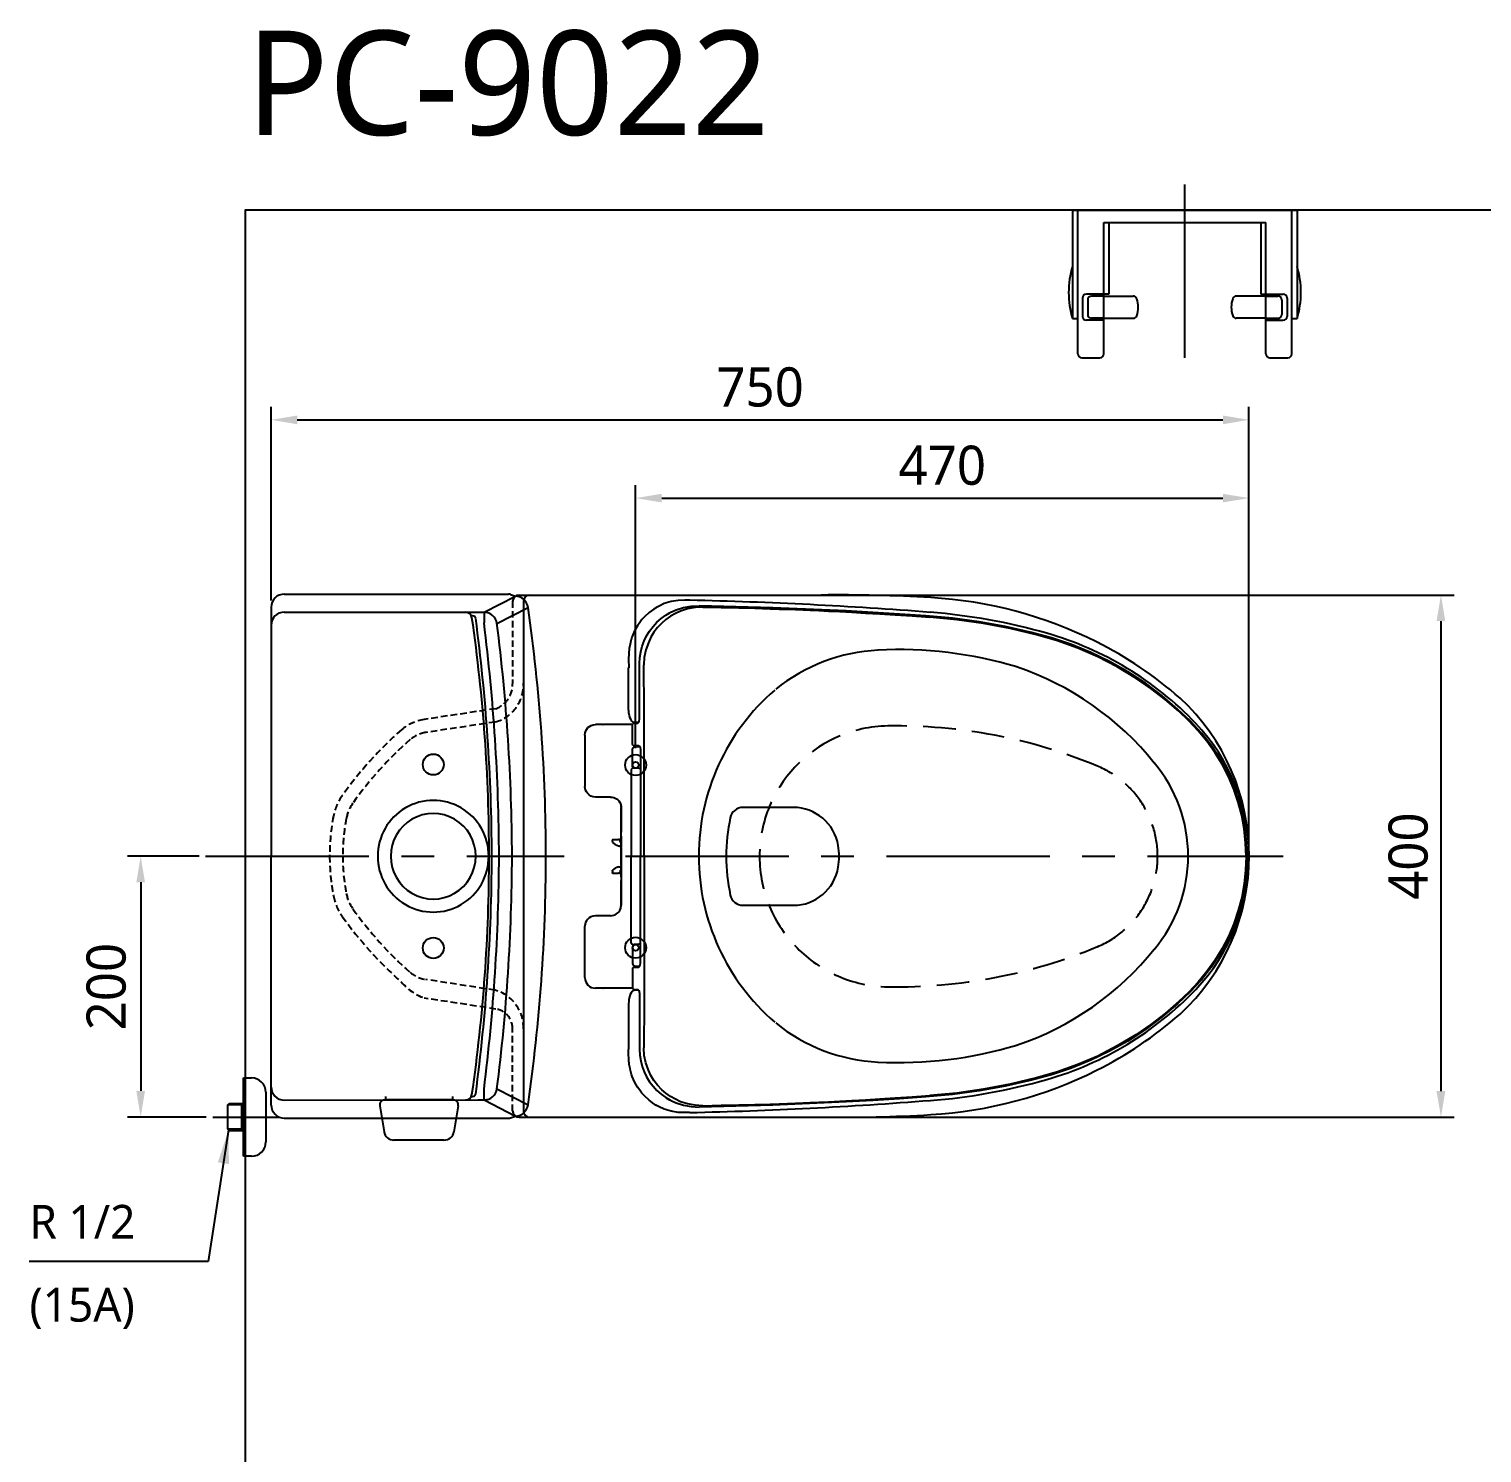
# Model space of a CAD drawing. Extents: x 3038 to 5344, y 55 to 2342.
# Drawn here: x 3141 to 4255, y 1251 to 2342 of the extents above; entities that cross this region are included whole.
import ezdxf

# ---------------------------------------------------------------- set-up
doc = ezdxf.new("R2010")
doc.units = 0
doc.header["$LTSCALE"] = 20
doc.header["$MEASUREMENT"] = 0
doc.linetypes.add('CENTER', pattern=[2, 1.25, -0.25, 0.25, -0.25])
doc.linetypes.add('HIDDEN', pattern=[0.375, 0.25, -0.125])
doc.layers.get('0').update_dxf_attribs({"linetype": 'CONTINUOUS'})
doc.layers.get('DEFPOINTS').update_dxf_attribs({"linetype": 'CONTINUOUS'})
for name, color, linetype in [('1', 1, 'CONTINUOUS'), ('2', 2, 'CONTINUOUS'), ('4', 4, 'CONTINUOUS'), ('6', 6, 'CONTINUOUS'), ('CENTER', 2, 'CENTER'), ('FAUCET', 4, 'CONTINUOUS')]:
    doc.layers.add(name, color=color, linetype=linetype)
doc.styles.add('GHS', font='romans', dxfattribs={"bigfont": 'ghs'})
doc.styles.get("Standard").update_dxf_attribs({"font": 'NanumGothic.ttf'})
doc.dimstyles.new('ISO-25', dxfattribs={"dimtxt": 20, "dimasz": 20, "dimexe": 3, "dimexo": 1, "dimgap": 5, "dimtad": 1, "dimtoh": 1, "dimdec": 0, "dimtxsty": 'Standard', "dimcen": 0, "dimclrd": 3, "dimclre": 3, "dimclrt": 2, "dimadec": 0, "dimazin": 0, "dimtfac": 1, "dimtdec": 0, "dimtmove": 0, "dimatfit": 3, "dimfxl": 0, "dimarcsym": 0})
doc.dimstyles.get("Standard").update_dxf_attribs({"dimtxt": 2.7, "dimasz": 2, "dimexe": 2, "dimexo": 1, "dimgap": 1.5, "dimtad": 1, "dimlfac": 10, "dimzin": 0, "dimdsep": 46, "dimtxsty": 'Standard', "dimcen": 0, "dimclrt": 2, "dimadec": 0, "dimazin": 0, "dimtfac": 1, "dimtofl": 0, "dimtmove": 0, "dimatfit": 3, "dimfxl": 0, "dimtolj": 1, "dimtzin": 0, "dimarcsym": 0})

# ---------------------------------------------------------------- blocks, each defined once
blk = doc.blocks.new('*D33')
at = {"layer": '1', "color": 3, "lineweight": -2}
for p, q in [((3271.8, 1708), (3217, 1708)), ((3227, 1688), (3227, 1528)), ((3277.3, 1508), (3217, 1508))]:
    blk.add_line(p, q, dxfattribs=at)
at = {"layer": '1', "color": 3}
for points in [[(3223.7, 1688), (3230.3, 1688), (3227, 1708)], [(3223.7, 1528), (3230.3, 1528), (3227, 1508)]]:
    blk.add_solid(points, dxfattribs=at)
at = {"layer": 'DEFPOINTS', "color": 0}
for p in [(3276.8, 1708), (3227, 1508), (3282.3, 1508)]:
    blk.add_point(p, dxfattribs=at)
at = {"layer": '1', "color": 2, "insert": (3200.7, 1608), "char_height": 30, "attachment_point": 5, "rotation": 90}
blk.add_mtext('\\A1;200', dxfattribs=at)
blk = doc.blocks.new('*D26')
at = {"layer": '1', "color": 3, "lineweight": -2}
for p, q in [((3606.2, 1790.8), (3606.2, 1992.4)), ((3626.2, 1982.4), (4056.2, 1982.4)), ((4076.2, 1712.8), (4076.2, 1992.4))]:
    blk.add_line(p, q, dxfattribs=at)
at = {"layer": '1', "color": 3}
for points in [[(3626.2, 1985.7), (3626.2, 1979.1), (3606.2, 1982.4)], [(4056.2, 1985.7), (4056.2, 1979.1), (4076.2, 1982.4)]]:
    blk.add_solid(points, dxfattribs=at)
at = {"layer": 'DEFPOINTS', "color": 0}
for p in [(4076.2, 1982.4), (3606.2, 1785.8), (4076.2, 1707.8)]:
    blk.add_point(p, dxfattribs=at)
at = {"layer": '1', "color": 2, "insert": (3841.2, 2007.4), "char_height": 30, "attachment_point": 5}
blk.add_mtext('\\A1;470', dxfattribs=at)
blk = doc.blocks.new('*D31')
at = {"layer": '1', "color": 3, "lineweight": -2}
for p, q in [((3561.1, 1908.1), (4233.3, 1908.1)), ((4223.3, 1888.1), (4223.3, 1527.9)), ((3580, 1507.9), (4233.3, 1507.9))]:
    blk.add_line(p, q, dxfattribs=at)
at = {"layer": '1', "color": 3}
for points in [[(4219.9, 1888.1), (4226.6, 1888.1), (4223.3, 1908.1)], [(4219.9, 1527.9), (4226.6, 1527.9), (4223.3, 1507.9)]]:
    blk.add_solid(points, dxfattribs=at)
at = {"layer": 'DEFPOINTS', "color": 0}
for p in [(3556.1, 1908.1), (3575, 1507.9), (4223.3, 1507.9)]:
    blk.add_point(p, dxfattribs=at)
at = {"layer": '1', "color": 2, "insert": (4198.3, 1708), "char_height": 30, "attachment_point": 5, "rotation": 90}
blk.add_mtext('\\A1;400', dxfattribs=at)
blk = doc.blocks.new('A$C18963F04')
at = {"color": 2, "ltscale": 50}
for p, q in [((80.2, 392.7), (80.2, 392.7)), ((33.5, 308.9), (33.5, 341)), ((13.6, 297.4), (8, 297.4)), ((14.4, 297.4), (13.8, 297.3)), ((36.5, 297.4), (14.4, 297.4)), ((36.4, 282.8), (36.4, 296.9)), ((36.9, 298.2), (40.1, 298.4)), ((38.5, 299), (38.1, 299)), ((38.6, 299), (38.2, 299)), ((0, 289.2), (0, 249.9)), ((0, 289.2), (0, 289.2)), ((36.5, 265.4), (36.5, 278.6)), ((36.9, 281.5), (41.2, 281.3)), ((42.6, 276.3), (42.6, 196.4)), ((35.3, 262.1), (35.3, 196.4)), ((41.4, 263.7), (38.4, 263.9)), ((0, 249.9), (0, 249.9)), ((0, 249.9), (0, 249.9)), ((19.7, 241.9), (8, 241.9)), ((19.7, 241.9), (19.7, 241.9)), ((27.7, 234.1), (27.7, 234.1)), ((27.7, 234.1), (27.7, 215)), ((27.7, 212.5), (27.7, 233.9)), ((27.7, 207.4), (27.7, 212.5)), ((27.7, 207.4), (27.7, 212.5)), ((27.7, 212), (27.7, 211.9)), ((27.7, 211.9), (27.7, 203.6)), ((27.7, 207.1), (27.7, 211.9)), ((21, 208.8), (21, 208.7)), ((21, 207.7), (21, 208.7)), ((21.5, 209.3), (25.7, 209.3)), ((27, 207.7), (27, 208.8)), ((27.2, 204.3), (27.2, 204.3)), ((27.7, 206.7), (27.7, 206.4)), ((27.7, 206.4), (27.7, 206.7)), ((27.7, 201.4), (27.7, 206.2)), ((27.7, 203.6), (27.7, 204.3)), ((27.7, 203.4), (27.7, 203.6)), ((27.7, 203.6), (27.7, 203.4)), ((27.7, 202.9), (27.7, 196.4)), ((27.7, 189.9), (27.7, 196.4)), ((27.7, 191.4), (27.7, 186.6)), ((27.7, 189.4), (27.7, 189.2)), ((27.7, 189.2), (27.7, 189.4)), ((35.3, 130.6), (35.3, 196.4)), ((42.6, 116.5), (42.6, 196.4)), ((507.3, 196.4), (506.6, 196.4)), ((21, 185), (21, 184.1)), ((21, 184), (21, 184.1)), ((21.5, 183.5), (25.7, 183.5)), ((27, 185.1), (27, 184)), ((27.2, 188.5), (27.2, 188.5)), ((27.7, 180.9), (27.7, 189.2)), ((27.7, 189.2), (27.7, 188.5)), ((27.7, 186.1), (27.7, 186.4)), ((27.7, 186.4), (27.7, 186.1)), ((27.7, 185.7), (27.7, 180.9)), ((27.7, 185.4), (27.7, 180.3)), ((27.7, 185.4), (27.7, 180.3)), ((27.7, 180.8), (27.7, 180.9)), ((27.7, 180.3), (27.7, 158.9)), ((27.7, 158.7), (27.7, 177.8)), ((27.7, 158.7), (27.7, 158.7)), ((19.7, 150.9), (8, 150.9)), ((19.7, 150.9), (19.7, 150.9)), ((0, 103.6), (0, 142.9)), ((0, 142.9), (0, 142.9)), ((0, 142.9), (0, 142.9)), ((36.5, 127.4), (36.5, 114.2)), ((41.4, 129.1), (38.4, 128.9)), ((36.9, 111.3), (41.2, 111.5)), ((0, 103.6), (0, 103.6)), ((36.4, 110), (36.4, 95.9)), ((13.6, 95.4), (8, 95.4)), ((14.4, 95.4), (13.8, 95.5)), ((36.5, 95.4), (14.4, 95.4)), ((36.9, 94.6), (40.1, 94.4)), ((38.5, 93.8), (38.1, 93.8)), ((38.6, 93.8), (38.2, 93.8)), ((33.5, 83.8), (33.5, 51.8)), ((80.2, 0.1), (80.2, 0.1))]:
    blk.add_line(p, q, dxfattribs=at)
for points in [[(76.5, 392.8), (71.4, 392.6), (66.1, 391.7), (60.8, 390.1), (56.8, 388.3), (54.4, 387)], [(80.2, 392.7), (76.5, 392.8)], [(76.5, 392.8), (76.5, 392.8), (76.5, 392.8)], [(54.4, 387), (52.9, 386), (49.1, 383.3), (45.6, 380), (43.7, 377.9), (42, 375.6), (40.3, 373.2), (38.1, 369.3), (36.3, 364.9), (36, 364.3), (35.8, 363.5), (35.5, 362.6), (35.2, 361.6), (34.9, 360.4), (34.6, 359), (34, 355.8), (33.6, 352), (33.5, 347.6)], [(41.8, 344.3), (42.1, 348.8), (42.7, 353.2), (43.8, 357.4), (45.3, 361.5), (47.2, 365.4), (49.5, 369.1), (52.2, 372.6), (55.2, 375.8), (58.4, 378.7), (61.9, 381.2), (65, 383)], [(90.3, 387.5), (84.4, 387.2), (78.7, 386.1), (73.2, 384.4), (69.3, 382.6), (65.5, 380.5), (62.1, 378), (58.9, 375.2), (55.7, 371.8), (52.9, 368.2), (50.5, 364.3), (48.6, 360.2), (46.7, 354.6), (45.5, 348.9), (45.2, 343.1)], [(53.1, 386.2), (53.9, 386.7), (54.3, 386.9)], [(62.5, 381.6), (64.9, 383), (65, 383.1)], [(65, 383), (65.8, 383.5), (70, 385.3), (75.4, 387.1), (81.4, 388.2), (87.6, 388.5)], [(507.4, 196.4), (507, 207.1), (505.8, 217.8), (503.8, 228.3), (501.1, 238.6), (497.6, 248.8), (493.4, 258.6), (487.4, 270), (480.4, 280.8), (472.5, 290.9), (463.7, 300.3), (454.4, 309.1), (442.2, 319.5), (429.4, 329.1), (416, 337.9), (402, 345.7), (387.6, 352.7), (372.7, 358.7), (357.5, 363.8), (342.1, 368), (322.1, 372.5), (302, 376.2), (281.7, 378.9), (261.3, 380.7), (240.9, 382.1), (220.5, 383.4), (200.1, 384.5), (143.9, 387), (87.6, 388.5)], [(90.3, 387.5), (104.5, 387.2), (117.9, 386.9), (130.3, 386.6), (141.9, 386.2), (148.8, 386), (155.2, 385.8), (161.4, 385.5), (167.2, 385.3), (172.6, 385.1), (179.2, 384.8), (186.7, 384.4), (195.2, 384), (204.6, 383.5), (214.9, 382.9), (225.9, 382.3), (237.8, 381.5), (250.6, 380.7), (264.3, 379.7)], [(506.6, 196.4), (506.2, 206.9), (505.1, 217.4), (503.2, 227.8), (500.5, 238), (497.1, 248), (493, 257.7), (488.2, 267.1), (482.7, 276.1), (476.6, 284.6), (469.9, 292.7), (462.6, 300.3), (455.1, 307.6), (444.6, 316.7), (433.6, 325.2), (422.1, 333.1), (407.8, 341.7), (393, 349.4), (377.7, 356), (362, 361.6), (346, 366.2), (325.8, 371), (305.4, 374.8), (284.9, 377.8), (264.3, 379.7)], [(33.5, 347.6), (33.6, 341)], [(33.5, 341), (33.5, 341), (33.6, 341)], [(41.8, 303.3), (41.8, 307.9), (41.8, 313.5), (41.8, 320), (41.8, 327.3), (41.8, 335.5), (41.8, 344.3)], [(41.8, 344.3), (41.8, 344.3), (41.8, 344.3)], [(45.3, 274.7), (45.3, 308.9), (45.2, 343.1)], [(38.1, 299), (37.4, 299.1), (36.7, 299.4), (36, 300), (35.3, 301), (34.7, 302.3), (34.1, 304.1), (33.7, 306.3), (33.6, 307.6), (33.5, 309.1)], [(33.5, 309), (33.5, 309), (33.5, 309)], [(33.5, 309), (33.6, 309)], [(40.1, 298.4), (40.5, 298.4), (40.9, 298.8), (41.2, 299.3), (41.5, 300), (41.7, 301.7), (41.8, 303.4)], [(38.6, 299), (38.5, 299)], [(36.5, 278.5), (36.5, 278.5), (36.7, 279.2), (37, 279.7), (37.4, 280.1), (37.7, 280.3), (37.9, 280.4), (38.1, 280.4), (38.3, 280.5), (38.5, 280.5), (38.9, 280.5), (39.5, 280.5), (39.9, 280.6)], [(37.3, 264.1), (36.5, 264), (35.9, 263.6), (35.4, 262.9), (35.3, 262.1)], [(38.4, 263.9), (38.1, 263.9), (37.9, 264), (37.7, 264), (37.5, 264.1), (37.2, 264.2), (36.9, 264.5), (36.6, 264.9), (36.5, 265.4), (36.5, 265.5)], [(42.6, 263.7), (42.5, 263.7), (41.9, 263.7), (41.5, 263.7)], [(21, 207.7), (21, 207.4)], [(25.7, 204.5), (25.8, 204.5), (26.3, 204.4), (26.7, 204.3), (27, 204.3), (27.2, 204.2), (27.2, 204.3)], [(26.5, 209.3), (26.7, 209.3), (26.9, 209.2), (27, 209), (27, 208.9), (27, 208.8), (27, 208.8)], [(27, 207.7), (27, 207.6), (27.1, 207.5), (27.1, 207.4), (27.2, 207.3), (27.2, 207.3)], [(27.2, 207.2), (27.3, 207.2), (27.3, 207.2), (27.4, 207.2)], [(27.2, 204.3), (27.3, 204.3), (27.3, 204.3), (27.4, 204.3), (27.6, 204.3), (27.7, 204.3)], [(27.7, 207.1), (27.6, 207.1), (27.4, 207.1), (27.4, 207.2)], [(27.7, 203.7), (27.7, 203.7), (27.7, 203.6), (27.7, 203.6)], [(27.7, 196.4), (27.7, 198.4), (27.7, 201.4)], [(27.7, 196.4), (27.7, 194.4), (27.7, 191.4)], [(507.4, 196.4), (507, 185.7), (505.8, 175), (503.8, 164.5), (501.1, 154.1), (497.6, 144), (493.4, 134.2), (487.4, 122.8), (480.4, 112), (472.5, 101.9), (463.7, 92.5), (454.4, 83.6), (442.2, 73.3), (429.4, 63.7), (416, 54.9), (402, 47.1), (387.6, 40.1), (372.7, 34.1), (357.5, 29), (342.1, 24.8), (322.1, 20.3), (302, 16.6), (281.7, 13.9), (261.3, 12.1), (240.9, 10.7), (220.5, 9.4), (200.1, 8.3), (143.9, 5.8), (87.6, 4.3)], [(506.6, 196.4), (506.2, 185.9), (505.1, 175.4), (503.2, 165), (500.5, 154.8), (497.1, 144.8), (493, 135.1), (488.2, 125.7), (482.7, 116.7), (476.6, 108.2), (469.9, 100), (462.6, 92.4), (455.1, 85.2), (444.6, 76.1), (433.6, 67.6), (422.1, 59.7), (407.8, 51.1), (393, 43.4), (377.7, 36.8), (362, 31.2), (346, 26.6), (325.8, 21.8), (305.4, 17.9), (284.9, 15), (264.3, 13.1)], [(508.8, 196.4), (508.2, 196.4), (507.5, 196.4), (507.4, 196.4)], [(21, 185), (21, 185.4)], [(25.7, 188.3), (25.8, 188.3), (26.3, 188.4), (26.7, 188.5), (27, 188.5), (27.2, 188.5), (27.2, 188.5)], [(26.5, 183.5), (26.7, 183.5), (26.9, 183.6), (27, 183.8), (27, 183.9), (27, 183.9), (27, 184)], [(27, 185.1), (27, 185.2), (27.1, 185.3), (27.1, 185.4), (27.2, 185.5), (27.2, 185.5)], [(27.2, 188.5), (27.3, 188.5), (27.3, 188.5), (27.4, 188.5), (27.6, 188.5), (27.7, 188.5)], [(27.2, 185.6), (27.3, 185.6), (27.3, 185.6), (27.4, 185.6)], [(27.7, 185.7), (27.6, 185.7), (27.4, 185.7), (27.4, 185.6)], [(27.7, 189.1), (27.7, 189.1), (27.7, 189.2), (27.7, 189.2)], [(37.3, 128.6), (36.5, 128.8), (35.9, 129.2), (35.4, 129.9), (35.3, 130.6)], [(38.4, 128.9), (38.1, 128.9), (37.9, 128.8), (37.7, 128.8), (37.5, 128.7), (37.2, 128.6), (36.9, 128.3), (36.6, 127.9), (36.5, 127.3), (36.5, 127.3)], [(42.6, 129.1), (42.5, 129.1), (41.9, 129.1), (41.5, 129.1)], [(36.5, 114.3), (36.5, 114.3), (36.7, 113.5), (37, 113.1), (37.4, 112.7), (37.7, 112.5), (37.9, 112.4), (38.1, 112.4), (38.3, 112.3), (38.5, 112.3), (38.9, 112.3), (39.5, 112.3), (39.9, 112.2)], [(45.3, 118.1), (45.3, 83.9), (45.2, 49.7)], [(38.1, 93.8), (37.4, 93.7), (36.7, 93.4), (36, 92.8), (35.3, 91.8), (34.7, 90.5), (34.1, 88.7), (33.7, 86.5), (33.6, 85.2), (33.5, 83.7)], [(38.6, 93.8), (38.5, 93.8)], [(40.1, 94.4), (40.5, 94.4), (40.9, 94), (41.2, 93.5), (41.5, 92.8), (41.7, 91.1), (41.8, 89.4)], [(41.8, 89.5), (41.8, 84.9), (41.8, 79.3), (41.8, 72.8), (41.8, 65.5), (41.8, 57.3), (41.8, 48.5)], [(33.5, 83.8), (33.5, 83.8), (33.5, 83.8)], [(33.5, 83.8), (33.6, 83.8)], [(33.5, 45.2), (33.6, 51.8)], [(33.5, 51.8), (33.5, 51.8), (33.6, 51.8)], [(54.4, 5.8), (52.9, 6.8), (49.1, 9.5), (45.6, 12.8), (43.7, 14.9), (42, 17.2), (40.3, 19.6), (38.1, 23.5), (36.3, 27.8), (36, 28.5), (35.8, 29.2), (35.5, 30.2), (35.2, 31.2), (34.9, 32.4), (34.6, 33.8), (34, 37), (33.6, 40.8), (33.5, 45.2)], [(41.8, 48.4), (42.1, 44), (42.7, 39.6), (43.8, 35.4), (45.3, 31.3), (47.2, 27.4), (49.5, 23.7), (52.2, 20.2), (55.2, 17), (58.4, 14.1), (61.9, 11.6), (65, 9.8)], [(41.8, 48.4), (41.8, 48.4), (41.8, 48.4)], [(90.3, 5.3), (84.4, 5.6), (78.7, 6.7), (73.2, 8.4), (69.3, 10.2), (65.5, 12.3), (62.1, 14.8), (58.9, 17.6), (55.7, 21), (52.9, 24.6), (50.5, 28.5), (48.6, 32.5), (46.7, 38.2), (45.5, 43.9), (45.2, 49.7)], [(62.5, 11.2), (64.9, 9.8), (65, 9.7)], [(90.3, 5.3), (104.5, 5.6), (117.9, 5.9), (130.3, 6.2), (141.9, 6.6), (148.8, 6.8), (155.2, 7), (161.4, 7.3), (167.2, 7.5), (172.6, 7.7), (179.2, 8), (186.7, 8.4), (195.2, 8.8), (204.6, 9.3), (214.9, 9.8), (225.9, 10.5), (237.8, 11.3), (250.6, 12.1), (264.3, 13.1)], [(53.1, 6.6), (53.9, 6.1), (54.3, 5.8)], [(76.5, 0), (71.4, 0.2), (66.1, 1.1), (60.8, 2.7), (56.8, 4.5), (54.4, 5.8)], [(65, 9.8), (65.8, 9.3), (70, 7.5), (75.4, 5.7), (81.4, 4.6), (87.6, 4.3)], [(80.2, 0.1), (76.5, 0)], [(76.5, 0), (76.5, 0), (76.5, 0)]]:
    blk.add_lwpolyline(points, dxfattribs=at)
for centre in [(38.8, 266.4), (38.8, 126.4)]:
    blk.add_circle(centre, 2.37, dxfattribs=at)
for centre, radius, start, end in [((8.2, -2874.1), 3267.6, 85.4987, 88.7365), ((8.2, -2874.1), 3267.6, 85.4987, 88.7365), ((228.8, -71), 455.9, 74.0873, 85.4987), ((228.8, -71), 455.9, 74.0873, 85.4987), ((284.2, 123.2), 253.9, 43.6123, 74.0873), ((284.2, 123.2), 253.9, 43.6123, 74.0873), ((361, 196.4), 147.8, 0, 43.6123), ((28.5, 214.9), 10.8, 227.0817, 254.799), ((361, 196.4), 147.8, 316.3877, 0), ((28.5, 177.9), 10.8, 105.201, 132.9183), ((284.2, 269.6), 253.9, 285.9127, 316.3877), ((284.2, 269.6), 253.9, 285.9127, 316.3877), ((228.8, 463.8), 455.9, 274.5013, 285.9127), ((228.8, 463.8), 455.9, 274.5013, 285.9127), ((8.2, 3266.9), 3267.6, 271.2635, 274.5013), ((8.2, 3266.9), 3267.6, 271.2635, 274.5013)]:
    blk.add_arc(centre, radius, start, end, dxfattribs=at)
at = {"color": 2, "linetype": 'HIDDEN', "ltscale": 5}
for centre, radius, start, end in [((233.8, 196.4), 100, 90.9366, 180), ((238.7, -103.6), 400, 67.3618, 90.9366), ((363.8, 196.4), 75, 0, 67.3618), ((233.8, 196.4), 100, 180, 269.0634), ((363.8, 196.4), 75, 292.6382, 0), ((238.7, 496.4), 400, 269.0634, 292.6382)]:
    blk.add_arc(centre, radius, start, end, dxfattribs=at)
at = {"color": 2, "ltscale": 50, "extrusion": (0, 0, -1)}
for centre, major_axis, ratio, start_param, end_param in [((8, 289.4), (4.21, -6.81), 0.99966, 2.124488, 3.694989), ((13.6, 296.9), (0, -0.5), 0.999695, 3.141593, 3.704966), ((47.9, 280.5), (-9, 0), 0.017453, 0.50647, 0.824227), ((41.2, 276.3), (0, -5), 0.284012, 3.158327, 4.711911), ((50.4, 280.4), (-12.7, 0), 0.017453, 0.824211, 0.844948), ((8, 249.9), (0, -8), 0.999848, 1.537628, 1.570811), ((8, 249.9), (0, -8), 0.999848, 0.877805, 1.537628), ((8, 249.9), (0, -8), 0.999848, 0.000015, 0.877805), ((19.7, 233.9), (5.66, 5.66), 0.999695, 5.497925, 6.697438), ((19.7, 233.9), (-7.66, -2.32), 0.999451, 2.752531, 3.435587), ((19.7, 233.9), (5.66, 5.66), 0.999695, 0.414252, 0.785253), ((27.7, 207.4), (0, -0.8), 0.017455, 0.523599, 1.570796), ((21.5, 185.4), (0, -0.5), 0.998838, 1.569846, 2.39245), ((21.5, 184), (0, -0.5), 0.999848, 0, 1.570796), ((25.7, 183.5), (-1.5, 0), 0.017455, 4.13565, 4.712389), ((27.3, 185.2), (0.088, 0.575), 0.246445, 5.145086, 5.272141), ((27.7, 185.4), (0, -0.8), 0.017455, 1.570796, 2.617994)]:
    blk.add_ellipse(centre, major_axis=major_axis, ratio=ratio, start_param=start_param, end_param=end_param, dxfattribs=at)
at = {"color": 2, "ltscale": 50}
for centre, major_axis, ratio, start_param, end_param in [((21.5, 208.8), (0, 0.5), 0.999848, 0, 1.570796), ((21.5, 207.4), (0, 0.5), 0.998838, 1.569846, 2.39245), ((25.7, 209.3), (-1.5, 0), 0.017455, 4.13565, 4.712389), ((27.3, 207.5), (0.088, -0.575), 0.246445, 5.145086, 5.272141), ((27.7, 207.4), (0, 0.8), 0.017455, 1.570796, 2.617994), ((27.7, 185.4), (0, 0.8), 0.017455, 0.523599, 1.570796), ((19.7, 158.9), (5.66, -5.66), 0.999695, 5.497925, 6.697438), ((19.7, 158.9), (-7.66, 2.32), 0.999451, 2.752531, 3.435587), ((19.7, 158.9), (5.66, -5.66), 0.999695, 0.414252, 0.785253), ((8, 142.9), (0, 8), 0.999848, 0.877805, 1.537628), ((8, 142.9), (0, 8), 0.999848, 0.000015, 0.877805), ((8, 142.9), (0, 8), 0.999848, 1.537628, 1.570811), ((47.9, 112.3), (-9, 0), 0.017453, 0.50647, 0.824227), ((41.2, 116.5), (0, 5), 0.284012, 3.158327, 4.711911), ((50.4, 112.4), (-12.7, 0), 0.017453, 0.824211, 0.844948), ((8, 103.4), (4.21, 6.81), 0.99966, 2.124488, 3.694989), ((13.6, 95.9), (0, 0.5), 0.999695, 3.141593, 3.704966)]:
    blk.add_ellipse(centre, major_axis=major_axis, ratio=ratio, start_param=start_param, end_param=end_param, dxfattribs=at)
for points in [[(36.4, 296.9), (36.4, 297), (36.4, 297.3), (36.6, 297.7), (36.8, 298), (36.9, 298.2)], [(36.9, 281.5), (36.8, 281.7), (36.6, 282), (36.4, 282.4), (36.4, 282.7), (36.4, 282.8)], [(36.9, 111.3), (36.8, 111.1), (36.6, 110.8), (36.4, 110.4), (36.4, 110.1), (36.4, 110)], [(36.4, 95.9), (36.4, 95.8), (36.4, 95.5), (36.6, 95.1), (36.8, 94.8), (36.9, 94.6)]]:
    blk.add_open_spline(points, degree=3, dxfattribs=at)
for points, knots in [([(41, 299), (40.8, 299), (39.9, 299), (39.1, 299), (38.6, 299)], [0.742861, 0.742861, 0.742861, 0.742861, 0.8, 1, 1, 1, 1]), ([(45.4, 196.4), (45.4, 205.1), (45.4, 222.5), (45.4, 248.6), (45.4, 266), (45.3, 274.7)], [0.0000005, 0.0000005, 0.0000005, 0.0000005, 0.3333333, 0.6666667, 0.9999995, 0.9999995, 0.9999995, 0.9999995]), ([(45.4, 196.4), (45.4, 187.7), (45.4, 170.3), (45.4, 144.2), (45.4, 126.8), (45.3, 118.1)], [0.0000005, 0.0000005, 0.0000005, 0.0000005, 0.3333333, 0.6666667, 0.9999995, 0.9999995, 0.9999995, 0.9999995]), ([(41, 93.8), (40.8, 93.8), (39.9, 93.8), (39.1, 93.8), (38.6, 93.8)], [0.742861, 0.742861, 0.742861, 0.742861, 0.8, 1, 1, 1, 1])]:
    blk.add_open_spline(points, degree=3, knots=knots, dxfattribs=at)
blk = doc.blocks.new('*D40')
at = {"layer": '1', "color": 3, "lineweight": -2}
for p, q in [((3327, 1903.8), (3327, 2052.4)), ((4076.2, 1713.2), (4076.2, 2052.4)), ((3347, 2042.4), (4056.2, 2042.4))]:
    blk.add_line(p, q, dxfattribs=at)
at = {"layer": '1', "color": 3}
for points in [[(3347, 2045.7), (3347, 2039), (3327, 2042.4)], [(4056.2, 2045.7), (4056.2, 2039), (4076.2, 2042.4)]]:
    blk.add_solid(points, dxfattribs=at)
at = {"layer": 'DEFPOINTS', "color": 0}
for p in [(4076.2, 2042.4), (3327, 1898.8), (4076.2, 1708.2)]:
    blk.add_point(p, dxfattribs=at)
at = {"layer": '1', "color": 2, "insert": (3701.6, 2067.4), "char_height": 30, "attachment_point": 5}
blk.add_mtext('\\A1;750', dxfattribs=at)

msp = doc.modelspace()

# ---------------------------------------------------------------- linework, layer by layer
at = {"color": 0, "linetype": 'HIDDEN'}
for p, q in [((3512, 1903.3), (3512, 1840.2)), ((3499.1, 1821), (3444.1, 1812.7)), ((3498.7, 1810.8), (3445.5, 1802.8)), ((3498.7, 1605.2), (3445.5, 1613.4)), ((3499.1, 1590.8), (3444.1, 1599.2)), ((3512, 1512.7), (3512, 1575.8))]:
    msp.add_line(p, q, dxfattribs=at)
at = {"color": 0}
msp.add_line((3520.2, 1903.3), (3520.2, 1708), dxfattribs=at)
at = {"color": 7}
msp.add_lwpolyline([(3675.6, 1707.8, 0.05307), (3678.8, 1678.2, 0.353376), (3688.5, 1670.3), (3727, 1670.3, 0.365977), (3761.5, 1699.5, 0.041886), (3762.2, 1707.8, 0.041886), (3761.5, 1716.1, 0.365977), (3727, 1745.3), (3688.5, 1745.3, 0.353376), (3678.8, 1737.4, 0.05307)], format="xyb", close=True, dxfattribs=at)
at = {"color": 0}
for centre in [(3451.2, 1778.2), (3451.2, 1637.6)]:
    msp.add_circle(centre, 8, dxfattribs=at)
at = {"color": 7}
for centre in [(3606.2, 1777.8), (3606.2, 1637.8)]:
    msp.add_circle(centre, 8, dxfattribs=at)
at = {"color": 0, "linetype": 'HIDDEN'}
for centre, radius, start, end in [((3625.7, 1580.2), 300, 131.5305, 144.5106), ((3625.7, 1580.2), 290, 131.5305, 144.5106), ((3414, 1731.1), 40, 144.5106, 169.0887), ((3414, 1731.1), 30, 144.5106, 169.0887), ((3531.8, 1708.4), 160, 169.0887, 180.1081), ((3531.8, 1708.4), 150, 169.0887, 180.1153), ((3531.8, 1707.8), 160, 179.8919, 190.9113), ((3531.8, 1707.8), 150, 179.8847, 190.9113), ((3414, 1685.1), 40, 190.9113, 215.4894), ((3414, 1685.1), 30, 190.9113, 215.4894), ((3625.7, 1836), 300, 215.4894, 228.4695), ((3625.7, 1836), 290, 215.4894, 228.4695)]:
    msp.add_arc(centre, radius, start, end, dxfattribs=at)
at = {"color": 0}
for centre, radius, start, end in [((3451.2, 1708.2), 42.5, 359.5679, 180.4321), ((3451.2, 1708.2), 32.5, 359.435, 180.565), ((3451.2, 1707.6), 42.5, 179.5679, 0.4321), ((3451.2, 1707.6), 32.5, 179.435, 0.565)]:
    msp.add_arc(centre, radius, start, end, dxfattribs=at)
at = {"layer": '1'}
for p, q in [((4027, 2090), (4027, 2222.8)), ((3282.3, 1508), (3333.7, 1508))]:
    msp.add_line(p, q, dxfattribs=at)
at = {"layer": '1', "color": 0}
for p, q in [((3337, 1908.8), (3508.8, 1908.8)), ((3490.2, 1894.9), (3514.3, 1907.3)), ((3510.3, 1908.6), (3514.3, 1907.3)), ((3517, 1908.1), (3748.5, 1908.1)), ((3327, 1898.8), (3327, 1708)), ((3337, 1895), (3490.2, 1894.9)), ((3490.2, 1894.9), (3490.1, 1886.7)), ((3500, 1886.4), (3523.8, 1898.6)), ((3327, 1517.2), (3327, 1708)), ((3520.2, 1708), (3520.2, 1512.7)), ((3490.2, 1521.2), (3490.1, 1529.3)), ((3500, 1529.6), (3523.8, 1517.4)), ((3337, 1521), (3490.2, 1521.2)), ((3490.2, 1521.2), (3514.3, 1508.7)), ((3337, 1507.2), (3508.8, 1507.2)), ((3510.3, 1507.5), (3514.3, 1508.7)), ((3517, 1507.9), (3748.5, 1507.9))]:
    msp.add_line(p, q, dxfattribs=at)
at = {"layer": '1', "color": 0, "linetype": 'Continuous'}
for p, q in [((3353, 1908.8), (3353, 1908.8)), ((3353, 1507.2), (3353, 1507.2))]:
    msp.add_line(p, q, dxfattribs=at)
at = {"layer": '1', "color": 252, "linetype": 'Continuous'}
msp.add_line((3654.6, 1708), (3660.6, 1708), dxfattribs=at)
at = {"layer": '1', "color": 0}
for centre, radius, start, end in [((3337, 1898.8), 10, 90, 180.0256), ((3508.8, 1903.8), 5, 72.5452, 90), ((3517, 1903.1), 5, 90, 180), ((3513.6, 1897.1), 10.3, 8.6792, 86.4306), ((3525.2, 1903.1), 5, 90, 180), ((3761.6, 690.7), 1217.5, 86.6661, 90.619), ((3813.5, 1581.7), 325, 63.3415, 86.6661), ((3337, 1885), 10, 90, 180.1858), ((3475.9, 1889.9), 5, 8.4022, 89.9264), ((3490.1, 1884.8), 10, 9.0617, 89.6895), ((2208.1, 1708.1), 1329.4, 359.9984, 8.24), ((3478.2, 1877.9), 14.6, 73.6752, 82.2435), ((2211.6, 1707.5), 1282.4, 0.0213, 8.2075), ((3481.8, 1890), 2, 7.6891, 73.6752), ((2057.4, 1702.2), 1438.7, 0.23, 7.51), ((2033.1, 1703), 1468.5, 0.1967, 7.1865), ((2042.4, 1702.1), 1469.2, 0.2318, 7.2083), ((3822.9, 1600.3), 304.2, 48.7724, 63.3415), ((3798.6, 1731), 135, 92.7862, 129.0167), ((3807.8, 1551.3), 315, 73.3141, 92.9071), ((3825.5, 1636.7), 228.2, 38.6699, 71.4288), ((3822.3, 1708.2), 167.7, 130.7699, 180.0686), ((3911.8, 1708.2), 164.5, 359.8633, 47.288), ((3918.6, 1708), 111, 0, 40.1131), ((2211.6, 1708.5), 1282.4, 351.7925, 359.9787), ((2057.4, 1713.8), 1438.7, 352.49, 359.77), ((2033.1, 1713.1), 1468.5, 352.8135, 359.8033), ((2042.4, 1714), 1469.2, 352.7917, 359.7682), ((2208.1, 1708), 1329.4, 351.76, 0.0016), ((3822.3, 1707.8), 167.7, 179.9314, 229.2301), ((3918.6, 1708), 111, 319.8869, 360), ((3911.8, 1707.8), 164.5, 312.712, 0.1367), ((3825.5, 1779.4), 228.2, 288.5712, 321.3301), ((3822.9, 1815.7), 304.2, 296.6585, 311.2276), ((3798.6, 1685), 135, 230.9833, 267.2138), ((3807.8, 1864.8), 315, 267.0929, 286.6859), ((3813.5, 1834.3), 325, 273.3339, 296.6585), ((3337, 1531), 10, 179.8142, 270), ((3475.9, 1526.1), 5, 270.0736, 351.5978), ((3481.8, 1526), 2, 286.3248, 352.3109), ((3490.1, 1531.2), 10, 270.3105, 350.9383), ((3337, 1517.2), 10, 179.9744, 270), ((3478.2, 1538.1), 14.6, 277.7565, 286.3248), ((3513.6, 1519), 10.3, 273.5694, 351.3208), ((3508.8, 1512.2), 5, 270, 287.4548), ((3517, 1512.9), 5, 180, 270), ((3525.2, 1512.9), 5, 180, 270), ((3761.6, 2725.3), 1217.5, 269.381, 273.3339)]:
    msp.add_arc(centre, radius, start, end, dxfattribs=at)
at = {"layer": '1', "color": 0, "linetype": 'HIDDEN'}
for centre, radius, start, end in [((3490.7, 1839.3), 29.6, 285.7366, 2.2747), ((3492.1, 1839.6), 19.9, 290.4604, 1.3477), ((3448.7, 1780), 33, 97.9147, 131.5305), ((3448.7, 1780), 23, 97.9147, 131.5305), ((3448.7, 1636.2), 23, 228.4695, 262.0853), ((3458.1, 1637.4), 40.6, 219.6538, 249.9335), ((3490.7, 1576.7), 29.6, 357.7253, 74.2634), ((3497, 1575.9), 15, 0, 82.0853)]:
    msp.add_arc(centre, radius, start, end, dxfattribs=at)
at = {"layer": '1', "color": 0, "linetype": 'Continuous'}
for centre, radius, start, end in [((3822.3, 1708.2), 167.7, 130.7699, 180.0686), ((3918.6, 1708), 111, 0, 40.1131), ((3822.3, 1707.8), 167.7, 179.9314, 229.2301), ((3918.6, 1708), 111, 319.8869, 360)]:
    msp.add_arc(centre, radius, start, end, dxfattribs=at)
at = {"layer": '1', "color": 252, "linetype": 'Continuous', "extrusion": (0, 0, -1)}
for radius, end in [(159, 0.0026), (153, 0.0027)]:
    msp.add_arc((-3813.6, 1708), radius, 0, end, dxfattribs=at)
at = {"layer": '1', "color": 0, "linetype": 'Continuous'}
for points in [[(3485.3, 1894.9), (3490.2, 1894.9)], [(3485.3, 1521.2), (3490.2, 1521.2)]]:
    msp.add_open_spline(points, degree=1, dxfattribs=at)
at = {"layer": '4'}
for p, q in [((3941, 2203), (4113, 2203)), ((3941, 2203), (3941, 2120)), ((3945, 2093), (3945, 2203)), ((3965, 2093), (3965, 2193.7)), ((3965, 2193.7), (4089, 2193.7)), ((3968.8, 2193.7), (3968.8, 2138.7)), ((4085.2, 2193.7), (4085.2, 2138.7)), ((4089, 2093), (4089, 2193.7)), ((4109, 2093), (4109, 2203)), ((4113, 2203), (4113, 2120)), ((3965, 2138.7), (3951.6, 2138.7)), ((3968.8, 2138.7), (3965, 2138.7)), ((4085.2, 2138.7), (4089, 2138.7)), ((4089, 2138.7), (4102.4, 2138.7)), ((3948.6, 2135.7), (3948.6, 2121.7)), ((3952.6, 2134.2), (3952.6, 2123.2)), ((3965, 2137.2), (3955.6, 2137.2)), ((3965, 2137.2), (3987.5, 2137.2)), ((4089, 2137.2), (4066.5, 2137.2)), ((4089, 2137.2), (4098.4, 2137.2)), ((4101.4, 2134.2), (4101.4, 2123.2)), ((4105.4, 2135.7), (4105.4, 2121.7)), ((3941, 2120), (3945, 2120)), ((3965, 2118.7), (3951.6, 2118.7)), ((3965, 2120.2), (3955.6, 2120.2)), ((3965, 2120.2), (3987.5, 2120.2)), ((4089, 2120.2), (4066.5, 2120.2)), ((4089, 2120.2), (4098.4, 2120.2)), ((4089, 2118.7), (4102.4, 2118.7)), ((4109, 2120), (4113, 2120)), ((3948, 2090), (3962, 2090)), ((4092, 2090), (4106, 2090)), ((3305.9, 1478), (3305.9, 1538)), ((3305.9, 1538), (3311.9, 1538)), ((3322.9, 1527), (3322.9, 1489)), ((3293.9, 1517.3), (3294.9, 1518.3)), ((3293.9, 1498.8), (3293.9, 1517.3)), ((3304.4, 1517.3), (3293.9, 1517.3)), ((3294.9, 1518.3), (3305.9, 1518.3)), ((3304.4, 1497.8), (3304.4, 1518.3)), ((3304.4, 1517.3), (3305.4, 1518.3)), ((3305.9, 1517.6), (3305.9, 1498.4)), ((3304.4, 1498.8), (3293.9, 1498.8)), ((3294.9, 1497.8), (3293.9, 1498.8)), ((3294.9, 1497.8), (3305.9, 1497.8)), ((3305.4, 1497.8), (3304.4, 1498.8)), ((3311.9, 1478), (3305.9, 1478))]:
    msp.add_line(p, q, dxfattribs=at)
for centre, radius, start, end in [((4006.2, 2140), 68.2, 162.9409, 197.0591), ((4047.8, 2140), 68.2, 342.9409, 17.0591), ((3951.6, 2135.7), 3, 90, 180), ((4102.4, 2135.7), 3, 0, 90), ((3955.6, 2134.2), 3, 90, 180), ((3987.5, 2134.2), 3, 20.743, 90), ((3972.9, 2128.7), 18.5, 339.257, 20.743), ((4081.1, 2128.7), 18.5, 159.257, 200.743), ((4066.5, 2134.2), 3, 90, 159.257), ((4098.4, 2134.2), 3, 0, 90), ((3951.6, 2121.7), 3, 180, 270), ((3955.6, 2123.2), 3, 180, 270), ((3987.5, 2123.2), 3, 270, 339.257), ((4066.5, 2123.2), 3, 200.743, 270), ((4098.4, 2123.2), 3, 270, 0), ((4102.4, 2121.7), 3, 270, 0), ((3948, 2093), 3, 180, 270), ((3962, 2093), 3, 270, 0), ((4092, 2093), 3, 180, 270), ((4106, 2093), 3, 270, 0), ((3311.9, 1527), 11, 0, 90), ((3311.9, 1489), 11, 270, 0)]:
    msp.add_arc(centre, radius, start, end, dxfattribs=at)
at = {"layer": '6'}
msp.add_lwpolyline([(5307, 2203), (3307, 2203), (3307, 308), (5204.4, 308), (5204.4, 1308)], dxfattribs=at)
at = {"layer": 'CENTER', "color": 1, "linetype": 'CENTER', "ltscale": 5}
for p, q in [((3276.8, 1708), (3551.4, 1708)), ((3598.5, 1708), (4102.4, 1708))]:
    msp.add_line(p, q, dxfattribs=at)
at = {"layer": 'FAUCET', "color": 4}
for p, q in [((3410.2, 1516.6), (3413.6, 1496.8)), ((3466.5, 1521.1), (3414, 1521.1)), ((3414.6, 1523.7), (3414.6, 1521.1)), ((3465.9, 1523.7), (3465.9, 1521.1)), ((3470.2, 1516.6), (3466.9, 1496.8)), ((3459.4, 1490.4), (3421.1, 1490.4))]:
    msp.add_line(p, q, dxfattribs=at)
for centre, radius, start, end in [((3414, 1517.3), 3.84, 90, 189.4623), ((3466.5, 1517.3), 3.84, 350.5377, 90), ((3421.1, 1498), 7.69, 189.4623, 270), ((3459.4, 1498), 7.69, 270, 350.5377)]:
    msp.add_arc(centre, radius, start, end, dxfattribs=at)

# ---------------------------------------------------------------- block references
at = {"layer": '1', "color": 0}
msp.add_blockref('A$C18963F04', (3567.4, 1511.4), dxfattribs=at)

# ---------------------------------------------------------------- texts
at = {"insert": (3307.9, 2340.7), "char_height": 80, "width": 460, "attachment_point": 1, "style": 'GHS'}
msp.add_mtext('{\\fNanumGothic|b0|i0|c0|p50;PC-9022}', dxfattribs=at)
at = {"layer": '2'}
for s, p in [('R 1/2', (3141.8, 1414.7)), ('(15A)', (3141.8, 1351.2))]:
    msp.add_text(s, height=26, dxfattribs=at).set_placement(p)

# ---------------------------------------------------------------- dimensions: what is measured, and where the dimension line sits
at = {"layer": '1'}
for base, p1, p2, picture, middle in [((4076.2, 2042.4), (3327, 1898.8), (4076.2, 1708.2), '*D40', (3701.6, 2067.4)), ((4076.2, 1982.4), (3606.2, 1785.8), (4076.2, 1707.8), '*D26', (3841.2, 2007.4))]:
    dim = msp.add_linear_dim(base=base, p1=p1, p2=p2, dimstyle='Standard', override={"dimtxt": 30, "dimasz": 20, "dimexe": 10, "dimexo": 5, "dimgap": 10, "dimtoh": 1, "dimdec": 0, "dimlfac": 1, "dimrnd": 0.5, "dimzin": 8, "dimclrd": 3, "dimclre": 3, "dimtdec": 0, "dimarcsym": 1}, dxfattribs=at)
    dim.commit()
    dim.dimension.update_dxf_attribs({"geometry": picture, "text_midpoint": middle})
for base, p1, p2, picture, middle in [((4223.3, 1507.9), (3556.1, 1908.1), (3575, 1507.9), '*D31', (4198.3, 1708)), ((3227, 1508), (3276.8, 1708), (3282.3, 1508), '*D33', (3200.7, 1608))]:
    dim = msp.add_linear_dim(base=base, p1=p1, p2=p2, angle=90, dimstyle='Standard', override={"dimtxt": 30, "dimasz": 20, "dimexe": 10, "dimexo": 5, "dimgap": 10, "dimtoh": 1, "dimdec": 0, "dimlfac": 1, "dimrnd": 0.5, "dimzin": 8, "dimclrd": 3, "dimclre": 3, "dimtdec": 0, "dimarcsym": 1}, dxfattribs=at)
    dim.commit()
    dim.dimension.update_dxf_attribs({"geometry": picture, "text_midpoint": middle})

# ---------------------------------------------------------------- leaders
at = {"color": 3}
msp.add_leader([(3294.4, 1498.3), (3278.6, 1397.4), (3141.5, 1397.4)], dimstyle='ISO-25', override={"dimscale": 1.3, "dimgap": 5, "dimtad": 0, "dimarcsym": 1}, dxfattribs=at)

doc.saveas('drawing.dxf')
